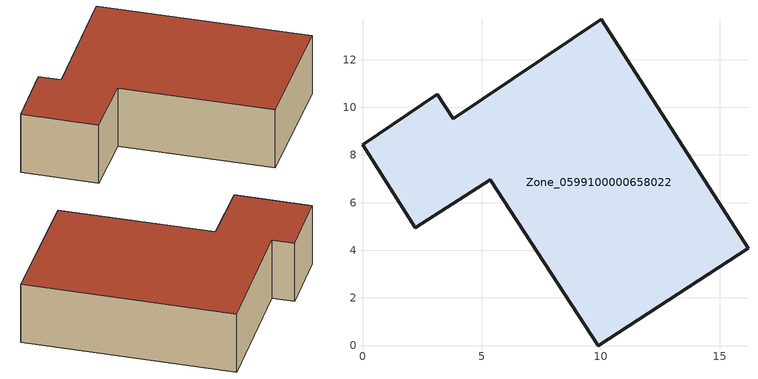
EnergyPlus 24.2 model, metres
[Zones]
Zone_0599100000658022
 floor ground (C_G): 2.22,4.94 0,8.43 3.14,10.54 3.81,9.53 10.01,13.69 16.18,4.08 9.89,0 5.36,6.97 z0
 wall outside (C_F): 3.81,9.53 3.14,10.54 0,8.43 2.22,4.94 5.36,6.97 9.89,0 16.18,4.08 10.01,13.69 3.81,9.53 z0:3.46
 roof outside (C_R): 16.18,4.08 10.01,13.69 3.81,9.53 3.14,10.54 0,8.43 2.22,4.94 5.36,6.97 9.89,0 z3.46
[BUILDING]
Pand.0599100000658022: North Axis=0; Terrain=City; Loads Convergence Tolerance Value=0.04; Temperature Convergence Tolerance Value=0.4; Solar Distribution=FullExterior; Maximum Number of Warmup Days=25; Minimum Number of Warmup Days=1
[Site:Location]
Rotterdam.The.Hague.AP_ZH_NLD Design_Conditions: Latitude=51.96; Longitude=4.45; Time Zone=1; Elevation=-4.5
[SITE:GROUNDTEMPERATURE:BUILDINGSURFACE]
18, 18, 18, 18, 18, 18, 18, 18, 18, 18, 18, 18
[MATERIAL] Thermal Absorptance=0.9; Solar Absorptance=0.7; Visible Absorptance=0.7
Name | Roughness | Thickness | Conductivity | Density | Specific Heat
G.D.1965 | MediumSmooth | 0.15 | 1 | 540 | 1210
F.D.1965 | Rough | 0.3 | 0.857143 | 1920 | 840
R.D.1965 | MediumRough | 0.2 | 0.08 | 1500 | 1000
[CONSTRUCTION]
C_G: G.D.1965
C_F: F.D.1965
C_R: R.D.1965
[ZONE]
Zone_0599100000658022: Type=1; Multiplier=1; Ceiling Height=Autocalculate; Volume=Autocalculate; Floor Area=autocalculate; Part of Total Floor Area=Yes
[ZONEINFILTRATION:DESIGNFLOWRATE]
Infil_Zone_0599100000658022: Zone or ZoneList or Space or SpaceList=Zone_0599100000658022; Schedule=AlwaysOn; Design Flow Rate Calculation Method=Flow/Area; Flow Rate per Floor Area=0.0042; Constant Term Coefficient=1; Temperature Term Coefficient=0; Velocity Term Coefficient=0; Velocity Squared Term Coefficient=0
[HVACTEMPLATE:ZONE:IDEALLOADSAIRSYSTEM]
Zone_0599100000658022: Maximum Heating Supply Air Temperature=50; Minimum Cooling Supply Air Temperature=13; Maximum Heating Supply Air Humidity Ratio=0.0156; Minimum Cooling Supply Air Humidity Ratio=0.0077; Heating Limit=NoLimit; Cooling Limit=NoLimit; Dehumidification Control Type=ConstantSensibleHeatRatio; Cooling Sensible Heat Ratio=0.7; Dehumidification Setpoint=60; Humidification Control Type=None; Humidification Setpoint=30; Outdoor Air Method=None; Outdoor Air Flow Rate per Person=0.00944; Outdoor Air Flow Rate per Zone Floor Area=0; Outdoor Air Flow Rate per Zone=0; Demand Controlled Ventilation Type=None; Outdoor Air Economizer Type=NoEconomizer; Heat Recovery Type=None; Sensible Heat Recovery Effectiveness=0.7; Latent Heat Recovery Effectiveness=0.65
[ZONECONTROL:THERMOSTAT]
ThermostatControl_Zone_0599100000658022: Zone or ZoneList=Zone_0599100000658022; Control Type Schedule=DualSetpointControlType; Control 1=Thermostat_Zone_0599100000658022; Temperature Difference Between Cutout And Setpoint=0
[THERMOSTATSETPOINT:DUALSETPOINT]
Thermostat_Zone_0599100000658022: Heating Setpoint Temperature Schedule=HeatingSetpoint_Zone_0599100000658022; Cooling Setpoint Temperature Schedule=CoolingSetpoint_Zone_0599100000658022
[SCHEDULE:COMPACT]
HeatingSetpoint_Zone_0599100000658022: Through: 12/31, For: AllDays, Until: 24:00, 21
CoolingSetpoint_Zone_0599100000658022: Through: 12/31, For: AllDays, Until: 24:00, 24
DualSetpointControlType: Through: 12/31, For: AllDays, Until: 24:00, 4
AlwaysOn: Through: 12/31, For: AllDays, Until: 24:00, 1
